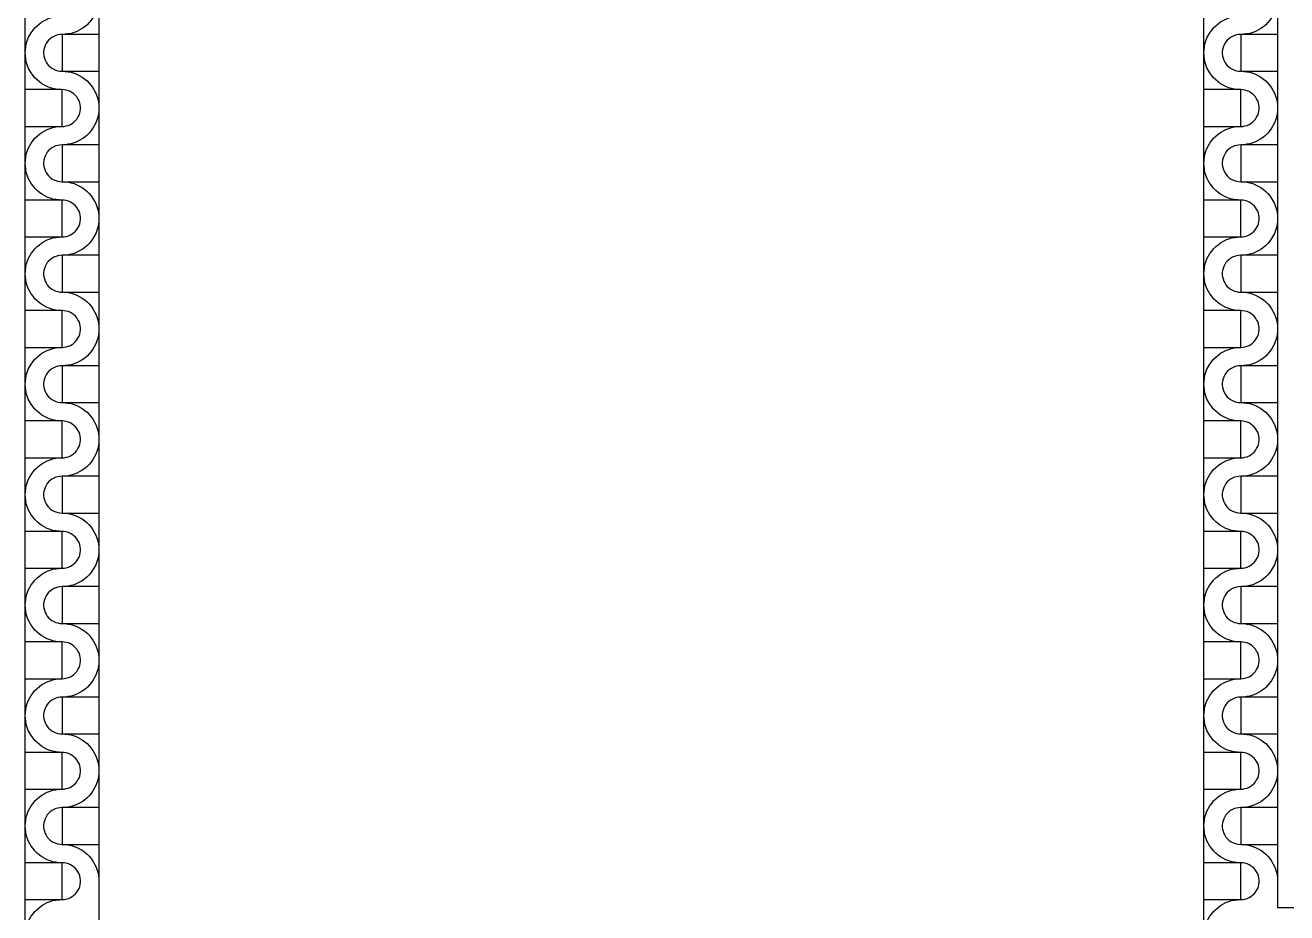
# Model space of a CAD drawing. Extents: x 190.8 to 267.1, y 124 to 174.8.
# Drawn here: x 228.885 to 231.282, y 159.376 to 161.063 of the extents above; entities that cross this region are included whole.
import ezdxf

# ---------------------------------------------------------------- set-up
doc = ezdxf.new("R2010")
doc.units = 0
doc.header["$MEASUREMENT"] = 0

msp = doc.modelspace()

# ---------------------------------------------------------------- linework, layer by layer
for p, q in [((231.2646, 161.4023), (231.2646, 159.3856)), ((231.2646, 159.3856), (233.3913, 159.3856))]:
    msp.add_line(p, q)
for points in [[(228.8846, 159.3506), (228.8846, 161.4106)], [(231.1275, 161.4106), (229.0246, 161.4106), (229.0246, 159.3506)], [(231.1246, 159.3506), (231.1246, 161.4106)], [(229.0246, 161.1156), (229.0244, 161.1098), (229.0236, 161.1041), (229.0226, 161.0983), (229.0209, 161.0928), (229.0189, 161.0873), (229.0134, 161.0773), (229.0099, 161.0726), (229.0061, 161.0681), (229.0021, 161.0641), (228.9976, 161.0603), (228.9929, 161.0568), (228.9829, 161.0513), (228.9774, 161.0493), (228.9719, 161.0476), (228.9661, 161.0466), (228.9604, 161.0458), (228.9546, 161.0456)], [(231.2646, 161.1156), (231.2644, 161.1098), (231.2636, 161.1041), (231.2626, 161.0983), (231.2609, 161.0928), (231.2589, 161.0873), (231.2534, 161.0773), (231.2499, 161.0726), (231.2461, 161.0681), (231.2421, 161.0641), (231.2376, 161.0603), (231.2329, 161.0568), (231.2229, 161.0513), (231.2174, 161.0493), (231.2119, 161.0476), (231.2061, 161.0466), (231.2004, 161.0458), (231.1946, 161.0456)], [(228.8846, 161.0106), (228.8849, 161.0163), (228.8856, 161.0221), (228.8866, 161.0278), (228.8884, 161.0333), (228.8904, 161.0388), (228.8959, 161.0488), (228.8994, 161.0536), (228.9031, 161.0581), (228.9071, 161.0621), (228.9116, 161.0658), (228.9164, 161.0693), (228.9264, 161.0748), (228.9319, 161.0768), (228.9374, 161.0786), (228.9431, 161.0796), (228.9489, 161.0803), (228.9546, 161.0806)], [(231.1246, 161.0106), (231.1249, 161.0163), (231.1256, 161.0221), (231.1266, 161.0278), (231.1284, 161.0333), (231.1304, 161.0388), (231.1359, 161.0488), (231.1394, 161.0536), (231.1431, 161.0581), (231.1471, 161.0621), (231.1516, 161.0658), (231.1564, 161.0693), (231.1664, 161.0748), (231.1719, 161.0768), (231.1774, 161.0786), (231.1831, 161.0796), (231.1889, 161.0803), (231.1946, 161.0806)], [(228.9546, 161.0456), (228.9506, 161.0453), (228.9466, 161.0446), (228.9426, 161.0436), (228.9389, 161.0418), (228.9354, 161.0398), (228.9321, 161.0373), (228.9291, 161.0346), (228.9266, 161.0316), (228.9244, 161.0281), (228.9224, 161.0243), (228.9211, 161.0206), (228.9201, 161.0166), (228.9196, 161.0126), (228.9196, 161.0086), (228.9201, 161.0046), (228.9211, 161.0006), (228.9224, 160.9966), (228.9244, 160.9931), (228.9266, 160.9896), (228.9291, 160.9866), (228.9321, 160.9838), (228.9354, 160.9813), (228.9389, 160.9793), (228.9426, 160.9776), (228.9466, 160.9766), (228.9506, 160.9758), (228.9546, 160.9756)], [(229.0246, 161.0456), (228.9546, 161.0456), (228.9546, 160.9756), (229.0246, 160.9756)], [(231.1946, 161.0456), (231.1906, 161.0453), (231.1866, 161.0446), (231.1826, 161.0436), (231.1789, 161.0418), (231.1754, 161.0398), (231.1721, 161.0373), (231.1691, 161.0346), (231.1666, 161.0316), (231.1644, 161.0281), (231.1624, 161.0243), (231.1611, 161.0206), (231.1601, 161.0166), (231.1596, 161.0126), (231.1596, 161.0086), (231.1601, 161.0046), (231.1611, 161.0006), (231.1624, 160.9966), (231.1644, 160.9931), (231.1666, 160.9896), (231.1691, 160.9866), (231.1721, 160.9838), (231.1754, 160.9813), (231.1789, 160.9793), (231.1826, 160.9776), (231.1866, 160.9766), (231.1906, 160.9758), (231.1946, 160.9756)], [(231.2646, 161.0456), (231.1946, 161.0456), (231.1946, 160.9756), (231.2646, 160.9756)], [(228.9546, 160.9406), (228.9489, 160.9408), (228.9431, 160.9416), (228.9374, 160.9426), (228.9319, 160.9443), (228.9264, 160.9463), (228.9164, 160.9518), (228.9116, 160.9553), (228.9071, 160.9591), (228.9031, 160.9631), (228.8994, 160.9676), (228.8959, 160.9723), (228.8904, 160.9823), (228.8884, 160.9878), (228.8866, 160.9933), (228.8856, 160.9991), (228.8849, 161.0048), (228.8846, 161.0106)], [(231.1946, 160.9406), (231.1889, 160.9408), (231.1831, 160.9416), (231.1774, 160.9426), (231.1719, 160.9443), (231.1664, 160.9463), (231.1564, 160.9518), (231.1516, 160.9553), (231.1471, 160.9591), (231.1431, 160.9631), (231.1394, 160.9676), (231.1359, 160.9723), (231.1304, 160.9823), (231.1284, 160.9878), (231.1266, 160.9933), (231.1256, 160.9991), (231.1249, 161.0048), (231.1246, 161.0106)], [(228.9546, 160.9756), (228.9604, 160.9753), (228.9661, 160.9746), (228.9719, 160.9736), (228.9774, 160.9718), (228.9829, 160.9698), (228.9929, 160.9643), (228.9976, 160.9608), (229.0021, 160.9571), (229.0061, 160.9531), (229.0099, 160.9486), (229.0134, 160.9438), (229.0189, 160.9338), (229.0209, 160.9283), (229.0226, 160.9228), (229.0236, 160.9171), (229.0244, 160.9113), (229.0246, 160.9056)], [(231.1946, 160.9756), (231.2004, 160.9753), (231.2061, 160.9746), (231.2119, 160.9736), (231.2174, 160.9718), (231.2229, 160.9698), (231.2329, 160.9643), (231.2376, 160.9608), (231.2421, 160.9571), (231.2461, 160.9531), (231.2499, 160.9486), (231.2534, 160.9438), (231.2589, 160.9338), (231.2609, 160.9283), (231.2626, 160.9228), (231.2636, 160.9171), (231.2644, 160.9113), (231.2646, 160.9056)], [(228.8846, 160.8706), (228.9546, 160.8706), (228.9546, 160.9406), (228.8846, 160.9406)], [(228.9546, 160.8706), (228.9586, 160.8708), (228.9626, 160.8716), (228.9666, 160.8726), (228.9704, 160.8743), (228.9739, 160.8763), (228.9771, 160.8788), (228.9801, 160.8816), (228.9826, 160.8846), (228.9849, 160.8881), (228.9869, 160.8918), (228.9881, 160.8956), (228.9891, 160.8996), (228.9896, 160.9036), (228.9896, 160.9076), (228.9891, 160.9116), (228.9881, 160.9156), (228.9869, 160.9196), (228.9849, 160.9231), (228.9826, 160.9266), (228.9801, 160.9296), (228.9771, 160.9323), (228.9739, 160.9348), (228.9704, 160.9368), (228.9666, 160.9386), (228.9626, 160.9396), (228.9586, 160.9403), (228.9546, 160.9406)], [(231.1246, 160.8706), (231.1946, 160.8706), (231.1946, 160.9406), (231.1246, 160.9406)], [(231.1946, 160.8706), (231.1986, 160.8708), (231.2026, 160.8716), (231.2066, 160.8726), (231.2104, 160.8743), (231.2139, 160.8763), (231.2171, 160.8788), (231.2201, 160.8816), (231.2226, 160.8846), (231.2249, 160.8881), (231.2269, 160.8918), (231.2281, 160.8956), (231.2291, 160.8996), (231.2296, 160.9036), (231.2296, 160.9076), (231.2291, 160.9116), (231.2281, 160.9156), (231.2269, 160.9196), (231.2249, 160.9231), (231.2226, 160.9266), (231.2201, 160.9296), (231.2171, 160.9323), (231.2139, 160.9348), (231.2104, 160.9368), (231.2066, 160.9386), (231.2026, 160.9396), (231.1986, 160.9403), (231.1946, 160.9406)], [(229.0246, 160.9056), (229.0244, 160.8998), (229.0236, 160.8941), (229.0226, 160.8883), (229.0209, 160.8828), (229.0189, 160.8773), (229.0134, 160.8673), (229.0099, 160.8626), (229.0061, 160.8581), (229.0021, 160.8541), (228.9976, 160.8503), (228.9929, 160.8468), (228.9829, 160.8413), (228.9774, 160.8393), (228.9719, 160.8376), (228.9661, 160.8366), (228.9604, 160.8358), (228.9546, 160.8356)], [(231.2646, 160.9056), (231.2644, 160.8998), (231.2636, 160.8941), (231.2626, 160.8883), (231.2609, 160.8828), (231.2589, 160.8773), (231.2534, 160.8673), (231.2499, 160.8626), (231.2461, 160.8581), (231.2421, 160.8541), (231.2376, 160.8503), (231.2329, 160.8468), (231.2229, 160.8413), (231.2174, 160.8393), (231.2119, 160.8376), (231.2061, 160.8366), (231.2004, 160.8358), (231.1946, 160.8356)], [(228.8846, 160.8006), (228.8849, 160.8063), (228.8856, 160.8121), (228.8866, 160.8178), (228.8884, 160.8233), (228.8904, 160.8288), (228.8959, 160.8388), (228.8994, 160.8436), (228.9031, 160.8481), (228.9071, 160.8521), (228.9116, 160.8558), (228.9164, 160.8593), (228.9264, 160.8648), (228.9319, 160.8668), (228.9374, 160.8686), (228.9431, 160.8696), (228.9489, 160.8703), (228.9546, 160.8706)], [(231.1246, 160.8006), (231.1249, 160.8063), (231.1256, 160.8121), (231.1266, 160.8178), (231.1284, 160.8233), (231.1304, 160.8288), (231.1359, 160.8388), (231.1394, 160.8436), (231.1431, 160.8481), (231.1471, 160.8521), (231.1516, 160.8558), (231.1564, 160.8593), (231.1664, 160.8648), (231.1719, 160.8668), (231.1774, 160.8686), (231.1831, 160.8696), (231.1889, 160.8703), (231.1946, 160.8706)], [(228.9546, 160.8356), (228.9506, 160.8353), (228.9466, 160.8346), (228.9426, 160.8336), (228.9389, 160.8318), (228.9354, 160.8298), (228.9321, 160.8273), (228.9291, 160.8246), (228.9266, 160.8216), (228.9244, 160.8181), (228.9224, 160.8143), (228.9211, 160.8106), (228.9201, 160.8066), (228.9196, 160.8026), (228.9196, 160.7986), (228.9201, 160.7946), (228.9211, 160.7906), (228.9224, 160.7866), (228.9244, 160.7831), (228.9266, 160.7796), (228.9291, 160.7766), (228.9321, 160.7738), (228.9354, 160.7713), (228.9389, 160.7693), (228.9426, 160.7676), (228.9466, 160.7666), (228.9506, 160.7658), (228.9546, 160.7656)], [(229.0246, 160.8356), (228.9546, 160.8356), (228.9546, 160.7656), (229.0246, 160.7656)], [(231.1946, 160.8356), (231.1906, 160.8353), (231.1866, 160.8346), (231.1826, 160.8336), (231.1789, 160.8318), (231.1754, 160.8298), (231.1721, 160.8273), (231.1691, 160.8246), (231.1666, 160.8216), (231.1644, 160.8181), (231.1624, 160.8143), (231.1611, 160.8106), (231.1601, 160.8066), (231.1596, 160.8026), (231.1596, 160.7986), (231.1601, 160.7946), (231.1611, 160.7906), (231.1624, 160.7866), (231.1644, 160.7831), (231.1666, 160.7796), (231.1691, 160.7766), (231.1721, 160.7738), (231.1754, 160.7713), (231.1789, 160.7693), (231.1826, 160.7676), (231.1866, 160.7666), (231.1906, 160.7658), (231.1946, 160.7656)], [(231.2646, 160.8356), (231.1946, 160.8356), (231.1946, 160.7656), (231.2646, 160.7656)], [(228.9546, 160.7306), (228.9489, 160.7308), (228.9431, 160.7316), (228.9374, 160.7326), (228.9319, 160.7343), (228.9264, 160.7363), (228.9164, 160.7418), (228.9116, 160.7453), (228.9071, 160.7491), (228.9031, 160.7531), (228.8994, 160.7576), (228.8959, 160.7623), (228.8904, 160.7723), (228.8884, 160.7778), (228.8866, 160.7833), (228.8856, 160.7891), (228.8849, 160.7948), (228.8846, 160.8006)], [(231.1946, 160.7306), (231.1889, 160.7308), (231.1831, 160.7316), (231.1774, 160.7326), (231.1719, 160.7343), (231.1664, 160.7363), (231.1564, 160.7418), (231.1516, 160.7453), (231.1471, 160.7491), (231.1431, 160.7531), (231.1394, 160.7576), (231.1359, 160.7623), (231.1304, 160.7723), (231.1284, 160.7778), (231.1266, 160.7833), (231.1256, 160.7891), (231.1249, 160.7948), (231.1246, 160.8006)], [(228.9546, 160.7656), (228.9604, 160.7653), (228.9661, 160.7646), (228.9719, 160.7636), (228.9774, 160.7618), (228.9829, 160.7598), (228.9929, 160.7543), (228.9976, 160.7508), (229.0021, 160.7471), (229.0061, 160.7431), (229.0099, 160.7386), (229.0134, 160.7338), (229.0189, 160.7238), (229.0209, 160.7183), (229.0226, 160.7128), (229.0236, 160.7071), (229.0244, 160.7013), (229.0246, 160.6956)], [(231.1946, 160.7656), (231.2004, 160.7653), (231.2061, 160.7646), (231.2119, 160.7636), (231.2174, 160.7618), (231.2229, 160.7598), (231.2329, 160.7543), (231.2376, 160.7508), (231.2421, 160.7471), (231.2461, 160.7431), (231.2499, 160.7386), (231.2534, 160.7338), (231.2589, 160.7238), (231.2609, 160.7183), (231.2626, 160.7128), (231.2636, 160.7071), (231.2644, 160.7013), (231.2646, 160.6956)], [(228.8846, 160.6606), (228.9546, 160.6606), (228.9546, 160.7306), (228.8846, 160.7306)], [(228.9546, 160.6606), (228.9586, 160.6608), (228.9626, 160.6616), (228.9666, 160.6626), (228.9704, 160.6643), (228.9739, 160.6663), (228.9771, 160.6688), (228.9801, 160.6716), (228.9826, 160.6746), (228.9849, 160.6781), (228.9869, 160.6818), (228.9881, 160.6856), (228.9891, 160.6896), (228.9896, 160.6936), (228.9896, 160.6976), (228.9891, 160.7016), (228.9881, 160.7056), (228.9869, 160.7096), (228.9849, 160.7131), (228.9826, 160.7166), (228.9801, 160.7196), (228.9771, 160.7223), (228.9739, 160.7248), (228.9704, 160.7268), (228.9666, 160.7286), (228.9626, 160.7296), (228.9586, 160.7303), (228.9546, 160.7306)], [(231.1246, 160.6606), (231.1946, 160.6606), (231.1946, 160.7306), (231.1246, 160.7306)], [(231.1946, 160.6606), (231.1986, 160.6608), (231.2026, 160.6616), (231.2066, 160.6626), (231.2104, 160.6643), (231.2139, 160.6663), (231.2171, 160.6688), (231.2201, 160.6716), (231.2226, 160.6746), (231.2249, 160.6781), (231.2269, 160.6818), (231.2281, 160.6856), (231.2291, 160.6896), (231.2296, 160.6936), (231.2296, 160.6976), (231.2291, 160.7016), (231.2281, 160.7056), (231.2269, 160.7096), (231.2249, 160.7131), (231.2226, 160.7166), (231.2201, 160.7196), (231.2171, 160.7223), (231.2139, 160.7248), (231.2104, 160.7268), (231.2066, 160.7286), (231.2026, 160.7296), (231.1986, 160.7303), (231.1946, 160.7306)], [(229.0246, 160.6956), (229.0244, 160.6898), (229.0236, 160.6841), (229.0226, 160.6783), (229.0209, 160.6728), (229.0189, 160.6673), (229.0134, 160.6573), (229.0099, 160.6526), (229.0061, 160.6481), (229.0021, 160.6441), (228.9976, 160.6403), (228.9929, 160.6368), (228.9829, 160.6313), (228.9774, 160.6293), (228.9719, 160.6276), (228.9661, 160.6266), (228.9604, 160.6258), (228.9546, 160.6256)], [(231.2646, 160.6956), (231.2644, 160.6898), (231.2636, 160.6841), (231.2626, 160.6783), (231.2609, 160.6728), (231.2589, 160.6673), (231.2534, 160.6573), (231.2499, 160.6526), (231.2461, 160.6481), (231.2421, 160.6441), (231.2376, 160.6403), (231.2329, 160.6368), (231.2229, 160.6313), (231.2174, 160.6293), (231.2119, 160.6276), (231.2061, 160.6266), (231.2004, 160.6258), (231.1946, 160.6256)], [(228.8846, 160.5906), (228.8849, 160.5963), (228.8856, 160.6021), (228.8866, 160.6078), (228.8884, 160.6133), (228.8904, 160.6188), (228.8959, 160.6288), (228.8994, 160.6336), (228.9031, 160.6381), (228.9071, 160.6421), (228.9116, 160.6458), (228.9164, 160.6493), (228.9264, 160.6548), (228.9319, 160.6568), (228.9374, 160.6586), (228.9431, 160.6596), (228.9489, 160.6603), (228.9546, 160.6606)], [(231.1246, 160.5906), (231.1249, 160.5963), (231.1256, 160.6021), (231.1266, 160.6078), (231.1284, 160.6133), (231.1304, 160.6188), (231.1359, 160.6288), (231.1394, 160.6336), (231.1431, 160.6381), (231.1471, 160.6421), (231.1516, 160.6458), (231.1564, 160.6493), (231.1664, 160.6548), (231.1719, 160.6568), (231.1774, 160.6586), (231.1831, 160.6596), (231.1889, 160.6603), (231.1946, 160.6606)], [(228.9546, 160.6256), (228.9506, 160.6253), (228.9466, 160.6246), (228.9426, 160.6236), (228.9389, 160.6218), (228.9354, 160.6198), (228.9321, 160.6173), (228.9291, 160.6146), (228.9266, 160.6116), (228.9244, 160.6081), (228.9224, 160.6043), (228.9211, 160.6006), (228.9201, 160.5966), (228.9196, 160.5926), (228.9196, 160.5886), (228.9201, 160.5846), (228.9211, 160.5806), (228.9224, 160.5766), (228.9244, 160.5731), (228.9266, 160.5696), (228.9291, 160.5666), (228.9321, 160.5638), (228.9354, 160.5613), (228.9389, 160.5593), (228.9426, 160.5576), (228.9466, 160.5566), (228.9506, 160.5558), (228.9546, 160.5556)], [(229.0246, 160.6256), (228.9546, 160.6256), (228.9546, 160.5556), (229.0246, 160.5556)], [(231.1946, 160.6256), (231.1906, 160.6253), (231.1866, 160.6246), (231.1826, 160.6236), (231.1789, 160.6218), (231.1754, 160.6198), (231.1721, 160.6173), (231.1691, 160.6146), (231.1666, 160.6116), (231.1644, 160.6081), (231.1624, 160.6043), (231.1611, 160.6006), (231.1601, 160.5966), (231.1596, 160.5926), (231.1596, 160.5886), (231.1601, 160.5846), (231.1611, 160.5806), (231.1624, 160.5766), (231.1644, 160.5731), (231.1666, 160.5696), (231.1691, 160.5666), (231.1721, 160.5638), (231.1754, 160.5613), (231.1789, 160.5593), (231.1826, 160.5576), (231.1866, 160.5566), (231.1906, 160.5558), (231.1946, 160.5556)], [(231.2646, 160.6256), (231.1946, 160.6256), (231.1946, 160.5556), (231.2646, 160.5556)], [(228.9546, 160.5206), (228.9489, 160.5208), (228.9431, 160.5216), (228.9374, 160.5226), (228.9319, 160.5243), (228.9264, 160.5263), (228.9164, 160.5318), (228.9116, 160.5353), (228.9071, 160.5391), (228.9031, 160.5431), (228.8994, 160.5476), (228.8959, 160.5523), (228.8904, 160.5623), (228.8884, 160.5678), (228.8866, 160.5733), (228.8856, 160.5791), (228.8849, 160.5848), (228.8846, 160.5906)], [(231.1946, 160.5206), (231.1889, 160.5208), (231.1831, 160.5216), (231.1774, 160.5226), (231.1719, 160.5243), (231.1664, 160.5263), (231.1564, 160.5318), (231.1516, 160.5353), (231.1471, 160.5391), (231.1431, 160.5431), (231.1394, 160.5476), (231.1359, 160.5523), (231.1304, 160.5623), (231.1284, 160.5678), (231.1266, 160.5733), (231.1256, 160.5791), (231.1249, 160.5848), (231.1246, 160.5906)], [(228.9546, 160.5556), (228.9604, 160.5553), (228.9661, 160.5546), (228.9719, 160.5536), (228.9774, 160.5518), (228.9829, 160.5498), (228.9929, 160.5443), (228.9976, 160.5408), (229.0021, 160.5371), (229.0061, 160.5331), (229.0099, 160.5286), (229.0134, 160.5238), (229.0189, 160.5138), (229.0209, 160.5083), (229.0226, 160.5028), (229.0236, 160.4971), (229.0244, 160.4913), (229.0246, 160.4856)], [(231.1946, 160.5556), (231.2004, 160.5553), (231.2061, 160.5546), (231.2119, 160.5536), (231.2174, 160.5518), (231.2229, 160.5498), (231.2329, 160.5443), (231.2376, 160.5408), (231.2421, 160.5371), (231.2461, 160.5331), (231.2499, 160.5286), (231.2534, 160.5238), (231.2589, 160.5138), (231.2609, 160.5083), (231.2626, 160.5028), (231.2636, 160.4971), (231.2644, 160.4913), (231.2646, 160.4856)], [(228.8846, 160.4506), (228.9546, 160.4506), (228.9546, 160.5206), (228.8846, 160.5206)], [(228.9546, 160.4506), (228.9586, 160.4508), (228.9626, 160.4516), (228.9666, 160.4526), (228.9704, 160.4543), (228.9739, 160.4563), (228.9771, 160.4588), (228.9801, 160.4616), (228.9826, 160.4646), (228.9849, 160.4681), (228.9869, 160.4718), (228.9881, 160.4756), (228.9891, 160.4796), (228.9896, 160.4836), (228.9896, 160.4876), (228.9891, 160.4916), (228.9881, 160.4956), (228.9869, 160.4996), (228.9849, 160.5031), (228.9826, 160.5066), (228.9801, 160.5096), (228.9771, 160.5123), (228.9739, 160.5148), (228.9704, 160.5168), (228.9666, 160.5186), (228.9626, 160.5196), (228.9586, 160.5203), (228.9546, 160.5206)], [(231.1246, 160.4506), (231.1946, 160.4506), (231.1946, 160.5206), (231.1246, 160.5206)], [(231.1946, 160.4506), (231.1986, 160.4508), (231.2026, 160.4516), (231.2066, 160.4526), (231.2104, 160.4543), (231.2139, 160.4563), (231.2171, 160.4588), (231.2201, 160.4616), (231.2226, 160.4646), (231.2249, 160.4681), (231.2269, 160.4718), (231.2281, 160.4756), (231.2291, 160.4796), (231.2296, 160.4836), (231.2296, 160.4876), (231.2291, 160.4916), (231.2281, 160.4956), (231.2269, 160.4996), (231.2249, 160.5031), (231.2226, 160.5066), (231.2201, 160.5096), (231.2171, 160.5123), (231.2139, 160.5148), (231.2104, 160.5168), (231.2066, 160.5186), (231.2026, 160.5196), (231.1986, 160.5203), (231.1946, 160.5206)], [(229.0246, 160.4856), (229.0244, 160.4798), (229.0236, 160.4741), (229.0226, 160.4683), (229.0209, 160.4628), (229.0189, 160.4573), (229.0134, 160.4473), (229.0099, 160.4426), (229.0061, 160.4381), (229.0021, 160.4341), (228.9976, 160.4303), (228.9929, 160.4268), (228.9829, 160.4213), (228.9774, 160.4193), (228.9719, 160.4176), (228.9661, 160.4166), (228.9604, 160.4158), (228.9546, 160.4156)], [(231.2646, 160.4856), (231.2644, 160.4798), (231.2636, 160.4741), (231.2626, 160.4683), (231.2609, 160.4628), (231.2589, 160.4573), (231.2534, 160.4473), (231.2499, 160.4426), (231.2461, 160.4381), (231.2421, 160.4341), (231.2376, 160.4303), (231.2329, 160.4268), (231.2229, 160.4213), (231.2174, 160.4193), (231.2119, 160.4176), (231.2061, 160.4166), (231.2004, 160.4158), (231.1946, 160.4156)], [(228.8846, 160.3806), (228.8849, 160.3863), (228.8856, 160.3921), (228.8866, 160.3978), (228.8884, 160.4033), (228.8904, 160.4088), (228.8959, 160.4188), (228.8994, 160.4236), (228.9031, 160.4281), (228.9071, 160.4321), (228.9116, 160.4358), (228.9164, 160.4393), (228.9264, 160.4448), (228.9319, 160.4468), (228.9374, 160.4486), (228.9431, 160.4496), (228.9489, 160.4503), (228.9546, 160.4506)], [(231.1246, 160.3806), (231.1249, 160.3863), (231.1256, 160.3921), (231.1266, 160.3978), (231.1284, 160.4033), (231.1304, 160.4088), (231.1359, 160.4188), (231.1394, 160.4236), (231.1431, 160.4281), (231.1471, 160.4321), (231.1516, 160.4358), (231.1564, 160.4393), (231.1664, 160.4448), (231.1719, 160.4468), (231.1774, 160.4486), (231.1831, 160.4496), (231.1889, 160.4503), (231.1946, 160.4506)], [(228.9546, 160.4156), (228.9506, 160.4153), (228.9466, 160.4146), (228.9426, 160.4136), (228.9389, 160.4118), (228.9354, 160.4098), (228.9321, 160.4073), (228.9291, 160.4046), (228.9266, 160.4016), (228.9244, 160.3981), (228.9224, 160.3943), (228.9211, 160.3906), (228.9201, 160.3866), (228.9196, 160.3826), (228.9196, 160.3786), (228.9201, 160.3746), (228.9211, 160.3706), (228.9224, 160.3666), (228.9244, 160.3631), (228.9266, 160.3596), (228.9291, 160.3566), (228.9321, 160.3538), (228.9354, 160.3513), (228.9389, 160.3493), (228.9426, 160.3476), (228.9466, 160.3466), (228.9506, 160.3458), (228.9546, 160.3456)], [(229.0246, 160.4156), (228.9546, 160.4156), (228.9546, 160.3456), (229.0246, 160.3456)], [(231.1946, 160.4156), (231.1906, 160.4153), (231.1866, 160.4146), (231.1826, 160.4136), (231.1789, 160.4118), (231.1754, 160.4098), (231.1721, 160.4073), (231.1691, 160.4046), (231.1666, 160.4016), (231.1644, 160.3981), (231.1624, 160.3943), (231.1611, 160.3906), (231.1601, 160.3866), (231.1596, 160.3826), (231.1596, 160.3786), (231.1601, 160.3746), (231.1611, 160.3706), (231.1624, 160.3666), (231.1644, 160.3631), (231.1666, 160.3596), (231.1691, 160.3566), (231.1721, 160.3538), (231.1754, 160.3513), (231.1789, 160.3493), (231.1826, 160.3476), (231.1866, 160.3466), (231.1906, 160.3458), (231.1946, 160.3456)], [(231.2646, 160.4156), (231.1946, 160.4156), (231.1946, 160.3456), (231.2646, 160.3456)], [(228.9546, 160.3106), (228.9489, 160.3108), (228.9431, 160.3116), (228.9374, 160.3126), (228.9319, 160.3143), (228.9264, 160.3163), (228.9164, 160.3218), (228.9116, 160.3253), (228.9071, 160.3291), (228.9031, 160.3331), (228.8994, 160.3376), (228.8959, 160.3423), (228.8904, 160.3523), (228.8884, 160.3578), (228.8866, 160.3633), (228.8856, 160.3691), (228.8849, 160.3748), (228.8846, 160.3806)], [(231.1946, 160.3106), (231.1889, 160.3108), (231.1831, 160.3116), (231.1774, 160.3126), (231.1719, 160.3143), (231.1664, 160.3163), (231.1564, 160.3218), (231.1516, 160.3253), (231.1471, 160.3291), (231.1431, 160.3331), (231.1394, 160.3376), (231.1359, 160.3423), (231.1304, 160.3523), (231.1284, 160.3578), (231.1266, 160.3633), (231.1256, 160.3691), (231.1249, 160.3748), (231.1246, 160.3806)], [(228.9546, 160.3456), (228.9604, 160.3453), (228.9661, 160.3446), (228.9719, 160.3436), (228.9774, 160.3418), (228.9829, 160.3398), (228.9929, 160.3343), (228.9976, 160.3308), (229.0021, 160.3271), (229.0061, 160.3231), (229.0099, 160.3186), (229.0134, 160.3138), (229.0189, 160.3038), (229.0209, 160.2983), (229.0226, 160.2928), (229.0236, 160.2871), (229.0244, 160.2813), (229.0246, 160.2756)], [(231.1946, 160.3456), (231.2004, 160.3453), (231.2061, 160.3446), (231.2119, 160.3436), (231.2174, 160.3418), (231.2229, 160.3398), (231.2329, 160.3343), (231.2376, 160.3308), (231.2421, 160.3271), (231.2461, 160.3231), (231.2499, 160.3186), (231.2534, 160.3138), (231.2589, 160.3038), (231.2609, 160.2983), (231.2626, 160.2928), (231.2636, 160.2871), (231.2644, 160.2813), (231.2646, 160.2756)], [(228.8846, 160.2406), (228.9546, 160.2406), (228.9546, 160.3106), (228.8846, 160.3106)], [(228.9546, 160.2406), (228.9586, 160.2408), (228.9626, 160.2416), (228.9666, 160.2426), (228.9704, 160.2443), (228.9739, 160.2463), (228.9771, 160.2488), (228.9801, 160.2516), (228.9826, 160.2546), (228.9849, 160.2581), (228.9869, 160.2618), (228.9881, 160.2656), (228.9891, 160.2696), (228.9896, 160.2736), (228.9896, 160.2776), (228.9891, 160.2816), (228.9881, 160.2856), (228.9869, 160.2896), (228.9849, 160.2931), (228.9826, 160.2966), (228.9801, 160.2996), (228.9771, 160.3023), (228.9739, 160.3048), (228.9704, 160.3068), (228.9666, 160.3086), (228.9626, 160.3096), (228.9586, 160.3103), (228.9546, 160.3106)], [(231.1246, 160.2406), (231.1946, 160.2406), (231.1946, 160.3106), (231.1246, 160.3106)], [(231.1946, 160.2406), (231.1986, 160.2408), (231.2026, 160.2416), (231.2066, 160.2426), (231.2104, 160.2443), (231.2139, 160.2463), (231.2171, 160.2488), (231.2201, 160.2516), (231.2226, 160.2546), (231.2249, 160.2581), (231.2269, 160.2618), (231.2281, 160.2656), (231.2291, 160.2696), (231.2296, 160.2736), (231.2296, 160.2776), (231.2291, 160.2816), (231.2281, 160.2856), (231.2269, 160.2896), (231.2249, 160.2931), (231.2226, 160.2966), (231.2201, 160.2996), (231.2171, 160.3023), (231.2139, 160.3048), (231.2104, 160.3068), (231.2066, 160.3086), (231.2026, 160.3096), (231.1986, 160.3103), (231.1946, 160.3106)], [(229.0246, 160.2756), (229.0244, 160.2698), (229.0236, 160.2641), (229.0226, 160.2583), (229.0209, 160.2528), (229.0189, 160.2473), (229.0134, 160.2373), (229.0099, 160.2326), (229.0061, 160.2281), (229.0021, 160.2241), (228.9976, 160.2203), (228.9929, 160.2168), (228.9829, 160.2113), (228.9774, 160.2093), (228.9719, 160.2076), (228.9661, 160.2066), (228.9604, 160.2058), (228.9546, 160.2056)], [(231.2646, 160.2756), (231.2644, 160.2698), (231.2636, 160.2641), (231.2626, 160.2583), (231.2609, 160.2528), (231.2589, 160.2473), (231.2534, 160.2373), (231.2499, 160.2326), (231.2461, 160.2281), (231.2421, 160.2241), (231.2376, 160.2203), (231.2329, 160.2168), (231.2229, 160.2113), (231.2174, 160.2093), (231.2119, 160.2076), (231.2061, 160.2066), (231.2004, 160.2058), (231.1946, 160.2056)], [(228.8846, 160.1706), (228.8849, 160.1763), (228.8856, 160.1821), (228.8866, 160.1878), (228.8884, 160.1933), (228.8904, 160.1988), (228.8959, 160.2088), (228.8994, 160.2136), (228.9031, 160.2181), (228.9071, 160.2221), (228.9116, 160.2258), (228.9164, 160.2293), (228.9264, 160.2348), (228.9319, 160.2368), (228.9374, 160.2386), (228.9431, 160.2396), (228.9489, 160.2403), (228.9546, 160.2406)], [(231.1246, 160.1706), (231.1249, 160.1763), (231.1256, 160.1821), (231.1266, 160.1878), (231.1284, 160.1933), (231.1304, 160.1988), (231.1359, 160.2088), (231.1394, 160.2136), (231.1431, 160.2181), (231.1471, 160.2221), (231.1516, 160.2258), (231.1564, 160.2293), (231.1664, 160.2348), (231.1719, 160.2368), (231.1774, 160.2386), (231.1831, 160.2396), (231.1889, 160.2403), (231.1946, 160.2406)], [(228.9546, 160.2056), (228.9506, 160.2053), (228.9466, 160.2046), (228.9426, 160.2036), (228.9389, 160.2018), (228.9354, 160.1998), (228.9321, 160.1973), (228.9291, 160.1946), (228.9266, 160.1916), (228.9244, 160.1881), (228.9224, 160.1843), (228.9211, 160.1806), (228.9201, 160.1766), (228.9196, 160.1726), (228.9196, 160.1686), (228.9201, 160.1646), (228.9211, 160.1606), (228.9224, 160.1566), (228.9244, 160.1531), (228.9266, 160.1496), (228.9291, 160.1466), (228.9321, 160.1438), (228.9354, 160.1413), (228.9389, 160.1393), (228.9426, 160.1376), (228.9466, 160.1366), (228.9506, 160.1358), (228.9546, 160.1356)], [(229.0246, 160.2056), (228.9546, 160.2056), (228.9546, 160.1356), (229.0246, 160.1356)], [(231.1946, 160.2056), (231.1906, 160.2053), (231.1866, 160.2046), (231.1826, 160.2036), (231.1789, 160.2018), (231.1754, 160.1998), (231.1721, 160.1973), (231.1691, 160.1946), (231.1666, 160.1916), (231.1644, 160.1881), (231.1624, 160.1843), (231.1611, 160.1806), (231.1601, 160.1766), (231.1596, 160.1726), (231.1596, 160.1686), (231.1601, 160.1646), (231.1611, 160.1606), (231.1624, 160.1566), (231.1644, 160.1531), (231.1666, 160.1496), (231.1691, 160.1466), (231.1721, 160.1438), (231.1754, 160.1413), (231.1789, 160.1393), (231.1826, 160.1376), (231.1866, 160.1366), (231.1906, 160.1358), (231.1946, 160.1356)], [(231.2646, 160.2056), (231.1946, 160.2056), (231.1946, 160.1356), (231.2646, 160.1356)], [(228.9546, 160.1006), (228.9489, 160.1008), (228.9431, 160.1016), (228.9374, 160.1026), (228.9319, 160.1043), (228.9264, 160.1063), (228.9164, 160.1118), (228.9116, 160.1153), (228.9071, 160.1191), (228.9031, 160.1231), (228.8994, 160.1276), (228.8959, 160.1323), (228.8904, 160.1423), (228.8884, 160.1478), (228.8866, 160.1533), (228.8856, 160.1591), (228.8849, 160.1648), (228.8846, 160.1706)], [(231.1946, 160.1006), (231.1889, 160.1008), (231.1831, 160.1016), (231.1774, 160.1026), (231.1719, 160.1043), (231.1664, 160.1063), (231.1564, 160.1118), (231.1516, 160.1153), (231.1471, 160.1191), (231.1431, 160.1231), (231.1394, 160.1276), (231.1359, 160.1323), (231.1304, 160.1423), (231.1284, 160.1478), (231.1266, 160.1533), (231.1256, 160.1591), (231.1249, 160.1648), (231.1246, 160.1706)], [(228.9546, 160.1356), (228.9604, 160.1353), (228.9661, 160.1346), (228.9719, 160.1336), (228.9774, 160.1318), (228.9829, 160.1298), (228.9929, 160.1243), (228.9976, 160.1208), (229.0021, 160.1171), (229.0061, 160.1131), (229.0099, 160.1086), (229.0134, 160.1038), (229.0189, 160.0938), (229.0209, 160.0883), (229.0226, 160.0828), (229.0236, 160.0771), (229.0244, 160.0713), (229.0246, 160.0656)], [(231.1946, 160.1356), (231.2004, 160.1353), (231.2061, 160.1346), (231.2119, 160.1336), (231.2174, 160.1318), (231.2229, 160.1298), (231.2329, 160.1243), (231.2376, 160.1208), (231.2421, 160.1171), (231.2461, 160.1131), (231.2499, 160.1086), (231.2534, 160.1038), (231.2589, 160.0938), (231.2609, 160.0883), (231.2626, 160.0828), (231.2636, 160.0771), (231.2644, 160.0713), (231.2646, 160.0656)], [(228.8846, 160.0306), (228.9546, 160.0306), (228.9546, 160.1006), (228.8846, 160.1006)], [(228.9546, 160.0306), (228.9586, 160.0308), (228.9626, 160.0316), (228.9666, 160.0326), (228.9704, 160.0343), (228.9739, 160.0363), (228.9771, 160.0388), (228.9801, 160.0416), (228.9826, 160.0446), (228.9849, 160.0481), (228.9869, 160.0518), (228.9881, 160.0556), (228.9891, 160.0596), (228.9896, 160.0636), (228.9896, 160.0676), (228.9891, 160.0716), (228.9881, 160.0756), (228.9869, 160.0796), (228.9849, 160.0831), (228.9826, 160.0866), (228.9801, 160.0896), (228.9771, 160.0923), (228.9739, 160.0948), (228.9704, 160.0968), (228.9666, 160.0986), (228.9626, 160.0996), (228.9586, 160.1003), (228.9546, 160.1006)], [(231.1246, 160.0306), (231.1946, 160.0306), (231.1946, 160.1006), (231.1246, 160.1006)], [(231.1946, 160.0306), (231.1986, 160.0308), (231.2026, 160.0316), (231.2066, 160.0326), (231.2104, 160.0343), (231.2139, 160.0363), (231.2171, 160.0388), (231.2201, 160.0416), (231.2226, 160.0446), (231.2249, 160.0481), (231.2269, 160.0518), (231.2281, 160.0556), (231.2291, 160.0596), (231.2296, 160.0636), (231.2296, 160.0676), (231.2291, 160.0716), (231.2281, 160.0756), (231.2269, 160.0796), (231.2249, 160.0831), (231.2226, 160.0866), (231.2201, 160.0896), (231.2171, 160.0923), (231.2139, 160.0948), (231.2104, 160.0968), (231.2066, 160.0986), (231.2026, 160.0996), (231.1986, 160.1003), (231.1946, 160.1006)], [(229.0246, 160.0656), (229.0244, 160.0598), (229.0236, 160.0541), (229.0226, 160.0483), (229.0209, 160.0428), (229.0189, 160.0373), (229.0134, 160.0273), (229.0099, 160.0226), (229.0061, 160.0181), (229.0021, 160.0141), (228.9976, 160.0103), (228.9929, 160.0068), (228.9829, 160.0013), (228.9774, 159.9993), (228.9719, 159.9976), (228.9661, 159.9966), (228.9604, 159.9958), (228.9546, 159.9956)], [(231.2646, 160.0656), (231.2644, 160.0598), (231.2636, 160.0541), (231.2626, 160.0483), (231.2609, 160.0428), (231.2589, 160.0373), (231.2534, 160.0273), (231.2499, 160.0226), (231.2461, 160.0181), (231.2421, 160.0141), (231.2376, 160.0103), (231.2329, 160.0068), (231.2229, 160.0013), (231.2174, 159.9993), (231.2119, 159.9976), (231.2061, 159.9966), (231.2004, 159.9958), (231.1946, 159.9956)], [(228.8846, 159.9606), (228.8849, 159.9663), (228.8856, 159.9721), (228.8866, 159.9778), (228.8884, 159.9833), (228.8904, 159.9888), (228.8959, 159.9988), (228.8994, 160.0036), (228.9031, 160.0081), (228.9071, 160.0121), (228.9116, 160.0158), (228.9164, 160.0193), (228.9264, 160.0248), (228.9319, 160.0268), (228.9374, 160.0286), (228.9431, 160.0296), (228.9489, 160.0303), (228.9546, 160.0306)], [(231.1246, 159.9606), (231.1249, 159.9663), (231.1256, 159.9721), (231.1266, 159.9778), (231.1284, 159.9833), (231.1304, 159.9888), (231.1359, 159.9988), (231.1394, 160.0036), (231.1431, 160.0081), (231.1471, 160.0121), (231.1516, 160.0158), (231.1564, 160.0193), (231.1664, 160.0248), (231.1719, 160.0268), (231.1774, 160.0286), (231.1831, 160.0296), (231.1889, 160.0303), (231.1946, 160.0306)], [(228.9546, 159.9956), (228.9506, 159.9953), (228.9466, 159.9946), (228.9426, 159.9936), (228.9389, 159.9918), (228.9354, 159.9898), (228.9321, 159.9873), (228.9291, 159.9846), (228.9266, 159.9816), (228.9244, 159.9781), (228.9224, 159.9743), (228.9211, 159.9706), (228.9201, 159.9666), (228.9196, 159.9626), (228.9196, 159.9586), (228.9201, 159.9546), (228.9211, 159.9506), (228.9224, 159.9466), (228.9244, 159.9431), (228.9266, 159.9396), (228.9291, 159.9366), (228.9321, 159.9338), (228.9354, 159.9313), (228.9389, 159.9293), (228.9426, 159.9276), (228.9466, 159.9266), (228.9506, 159.9258), (228.9546, 159.9256)], [(229.0246, 159.9956), (228.9546, 159.9956), (228.9546, 159.9256), (229.0246, 159.9256)], [(231.1946, 159.9956), (231.1906, 159.9953), (231.1866, 159.9946), (231.1826, 159.9936), (231.1789, 159.9918), (231.1754, 159.9898), (231.1721, 159.9873), (231.1691, 159.9846), (231.1666, 159.9816), (231.1644, 159.9781), (231.1624, 159.9743), (231.1611, 159.9706), (231.1601, 159.9666), (231.1596, 159.9626), (231.1596, 159.9586), (231.1601, 159.9546), (231.1611, 159.9506), (231.1624, 159.9466), (231.1644, 159.9431), (231.1666, 159.9396), (231.1691, 159.9366), (231.1721, 159.9338), (231.1754, 159.9313), (231.1789, 159.9293), (231.1826, 159.9276), (231.1866, 159.9266), (231.1906, 159.9258), (231.1946, 159.9256)], [(231.2646, 159.9956), (231.1946, 159.9956), (231.1946, 159.9256), (231.2646, 159.9256)], [(228.9546, 159.8906), (228.9489, 159.8908), (228.9431, 159.8916), (228.9374, 159.8926), (228.9319, 159.8943), (228.9264, 159.8963), (228.9164, 159.9018), (228.9116, 159.9053), (228.9071, 159.9091), (228.9031, 159.9131), (228.8994, 159.9176), (228.8959, 159.9223), (228.8904, 159.9323), (228.8884, 159.9378), (228.8866, 159.9433), (228.8856, 159.9491), (228.8849, 159.9548), (228.8846, 159.9606)], [(231.1946, 159.8906), (231.1889, 159.8908), (231.1831, 159.8916), (231.1774, 159.8926), (231.1719, 159.8943), (231.1664, 159.8963), (231.1564, 159.9018), (231.1516, 159.9053), (231.1471, 159.9091), (231.1431, 159.9131), (231.1394, 159.9176), (231.1359, 159.9223), (231.1304, 159.9323), (231.1284, 159.9378), (231.1266, 159.9433), (231.1256, 159.9491), (231.1249, 159.9548), (231.1246, 159.9606)], [(228.9546, 159.9256), (228.9604, 159.9253), (228.9661, 159.9246), (228.9719, 159.9236), (228.9774, 159.9218), (228.9829, 159.9198), (228.9929, 159.9143), (228.9976, 159.9108), (229.0021, 159.9071), (229.0061, 159.9031), (229.0099, 159.8986), (229.0134, 159.8938), (229.0189, 159.8838), (229.0209, 159.8783), (229.0226, 159.8728), (229.0236, 159.8671), (229.0244, 159.8613), (229.0246, 159.8556)], [(231.1946, 159.9256), (231.2004, 159.9253), (231.2061, 159.9246), (231.2119, 159.9236), (231.2174, 159.9218), (231.2229, 159.9198), (231.2329, 159.9143), (231.2376, 159.9108), (231.2421, 159.9071), (231.2461, 159.9031), (231.2499, 159.8986), (231.2534, 159.8938), (231.2589, 159.8838), (231.2609, 159.8783), (231.2626, 159.8728), (231.2636, 159.8671), (231.2644, 159.8613), (231.2646, 159.8556)], [(228.8846, 159.8206), (228.9546, 159.8206), (228.9546, 159.8906), (228.8846, 159.8906)], [(228.9546, 159.8206), (228.9586, 159.8208), (228.9626, 159.8216), (228.9666, 159.8226), (228.9704, 159.8243), (228.9739, 159.8263), (228.9771, 159.8288), (228.9801, 159.8316), (228.9826, 159.8346), (228.9849, 159.8381), (228.9869, 159.8418), (228.9881, 159.8456), (228.9891, 159.8496), (228.9896, 159.8536), (228.9896, 159.8576), (228.9891, 159.8616), (228.9881, 159.8656), (228.9869, 159.8696), (228.9849, 159.8731), (228.9826, 159.8766), (228.9801, 159.8796), (228.9771, 159.8823), (228.9739, 159.8848), (228.9704, 159.8868), (228.9666, 159.8886), (228.9626, 159.8896), (228.9586, 159.8903), (228.9546, 159.8906)], [(231.1246, 159.8206), (231.1946, 159.8206), (231.1946, 159.8906), (231.1246, 159.8906)], [(231.1946, 159.8206), (231.1986, 159.8208), (231.2026, 159.8216), (231.2066, 159.8226), (231.2104, 159.8243), (231.2139, 159.8263), (231.2171, 159.8288), (231.2201, 159.8316), (231.2226, 159.8346), (231.2249, 159.8381), (231.2269, 159.8418), (231.2281, 159.8456), (231.2291, 159.8496), (231.2296, 159.8536), (231.2296, 159.8576), (231.2291, 159.8616), (231.2281, 159.8656), (231.2269, 159.8696), (231.2249, 159.8731), (231.2226, 159.8766), (231.2201, 159.8796), (231.2171, 159.8823), (231.2139, 159.8848), (231.2104, 159.8868), (231.2066, 159.8886), (231.2026, 159.8896), (231.1986, 159.8903), (231.1946, 159.8906)], [(229.0246, 159.8556), (229.0244, 159.8498), (229.0236, 159.8441), (229.0226, 159.8383), (229.0209, 159.8328), (229.0189, 159.8273), (229.0134, 159.8173), (229.0099, 159.8126), (229.0061, 159.8081), (229.0021, 159.8041), (228.9976, 159.8003), (228.9929, 159.7968), (228.9829, 159.7913), (228.9774, 159.7893), (228.9719, 159.7876), (228.9661, 159.7866), (228.9604, 159.7858), (228.9546, 159.7856)], [(231.2646, 159.8556), (231.2644, 159.8498), (231.2636, 159.8441), (231.2626, 159.8383), (231.2609, 159.8328), (231.2589, 159.8273), (231.2534, 159.8173), (231.2499, 159.8126), (231.2461, 159.8081), (231.2421, 159.8041), (231.2376, 159.8003), (231.2329, 159.7968), (231.2229, 159.7913), (231.2174, 159.7893), (231.2119, 159.7876), (231.2061, 159.7866), (231.2004, 159.7858), (231.1946, 159.7856)], [(228.8846, 159.7506), (228.8849, 159.7563), (228.8856, 159.7621), (228.8866, 159.7678), (228.8884, 159.7733), (228.8904, 159.7788), (228.8959, 159.7888), (228.8994, 159.7936), (228.9031, 159.7981), (228.9071, 159.8021), (228.9116, 159.8058), (228.9164, 159.8093), (228.9264, 159.8148), (228.9319, 159.8168), (228.9374, 159.8186), (228.9431, 159.8196), (228.9489, 159.8203), (228.9546, 159.8206)], [(231.1246, 159.7506), (231.1249, 159.7563), (231.1256, 159.7621), (231.1266, 159.7678), (231.1284, 159.7733), (231.1304, 159.7788), (231.1359, 159.7888), (231.1394, 159.7936), (231.1431, 159.7981), (231.1471, 159.8021), (231.1516, 159.8058), (231.1564, 159.8093), (231.1664, 159.8148), (231.1719, 159.8168), (231.1774, 159.8186), (231.1831, 159.8196), (231.1889, 159.8203), (231.1946, 159.8206)], [(228.9546, 159.7856), (228.9506, 159.7853), (228.9466, 159.7846), (228.9426, 159.7836), (228.9389, 159.7818), (228.9354, 159.7798), (228.9321, 159.7773), (228.9291, 159.7746), (228.9266, 159.7716), (228.9244, 159.7681), (228.9224, 159.7643), (228.9211, 159.7606), (228.9201, 159.7566), (228.9196, 159.7526), (228.9196, 159.7486), (228.9201, 159.7446), (228.9211, 159.7406), (228.9224, 159.7366), (228.9244, 159.7331), (228.9266, 159.7296), (228.9291, 159.7266), (228.9321, 159.7238), (228.9354, 159.7213), (228.9389, 159.7193), (228.9426, 159.7176), (228.9466, 159.7166), (228.9506, 159.7158), (228.9546, 159.7156)], [(229.0246, 159.7856), (228.9546, 159.7856), (228.9546, 159.7156), (229.0246, 159.7156)], [(231.1946, 159.7856), (231.1906, 159.7853), (231.1866, 159.7846), (231.1826, 159.7836), (231.1789, 159.7818), (231.1754, 159.7798), (231.1721, 159.7773), (231.1691, 159.7746), (231.1666, 159.7716), (231.1644, 159.7681), (231.1624, 159.7643), (231.1611, 159.7606), (231.1601, 159.7566), (231.1596, 159.7526), (231.1596, 159.7486), (231.1601, 159.7446), (231.1611, 159.7406), (231.1624, 159.7366), (231.1644, 159.7331), (231.1666, 159.7296), (231.1691, 159.7266), (231.1721, 159.7238), (231.1754, 159.7213), (231.1789, 159.7193), (231.1826, 159.7176), (231.1866, 159.7166), (231.1906, 159.7158), (231.1946, 159.7156)], [(231.2646, 159.7856), (231.1946, 159.7856), (231.1946, 159.7156), (231.2646, 159.7156)], [(228.9546, 159.6806), (228.9489, 159.6808), (228.9431, 159.6816), (228.9374, 159.6826), (228.9319, 159.6843), (228.9264, 159.6863), (228.9164, 159.6918), (228.9116, 159.6953), (228.9071, 159.6991), (228.9031, 159.7031), (228.8994, 159.7076), (228.8959, 159.7123), (228.8904, 159.7223), (228.8884, 159.7278), (228.8866, 159.7333), (228.8856, 159.7391), (228.8849, 159.7448), (228.8846, 159.7506)], [(231.1946, 159.6806), (231.1889, 159.6808), (231.1831, 159.6816), (231.1774, 159.6826), (231.1719, 159.6843), (231.1664, 159.6863), (231.1564, 159.6918), (231.1516, 159.6953), (231.1471, 159.6991), (231.1431, 159.7031), (231.1394, 159.7076), (231.1359, 159.7123), (231.1304, 159.7223), (231.1284, 159.7278), (231.1266, 159.7333), (231.1256, 159.7391), (231.1249, 159.7448), (231.1246, 159.7506)], [(228.9546, 159.7156), (228.9604, 159.7153), (228.9661, 159.7146), (228.9719, 159.7136), (228.9774, 159.7118), (228.9829, 159.7098), (228.9929, 159.7043), (228.9976, 159.7008), (229.0021, 159.6971), (229.0061, 159.6931), (229.0099, 159.6886), (229.0134, 159.6838), (229.0189, 159.6738), (229.0209, 159.6683), (229.0226, 159.6628), (229.0236, 159.6571), (229.0244, 159.6513), (229.0246, 159.6456)], [(231.1946, 159.7156), (231.2004, 159.7153), (231.2061, 159.7146), (231.2119, 159.7136), (231.2174, 159.7118), (231.2229, 159.7098), (231.2329, 159.7043), (231.2376, 159.7008), (231.2421, 159.6971), (231.2461, 159.6931), (231.2499, 159.6886), (231.2534, 159.6838), (231.2589, 159.6738), (231.2609, 159.6683), (231.2626, 159.6628), (231.2636, 159.6571), (231.2644, 159.6513), (231.2646, 159.6456)], [(228.8846, 159.6106), (228.9546, 159.6106), (228.9546, 159.6806), (228.8846, 159.6806)], [(228.9546, 159.6106), (228.9586, 159.6108), (228.9626, 159.6116), (228.9666, 159.6126), (228.9704, 159.6143), (228.9739, 159.6163), (228.9771, 159.6188), (228.9801, 159.6216), (228.9826, 159.6246), (228.9849, 159.6281), (228.9869, 159.6318), (228.9881, 159.6356), (228.9891, 159.6396), (228.9896, 159.6436), (228.9896, 159.6476), (228.9891, 159.6516), (228.9881, 159.6556), (228.9869, 159.6596), (228.9849, 159.6631), (228.9826, 159.6666), (228.9801, 159.6696), (228.9771, 159.6723), (228.9739, 159.6748), (228.9704, 159.6768), (228.9666, 159.6786), (228.9626, 159.6796), (228.9586, 159.6803), (228.9546, 159.6806)], [(231.1246, 159.6106), (231.1946, 159.6106), (231.1946, 159.6806), (231.1246, 159.6806)], [(231.1946, 159.6106), (231.1986, 159.6108), (231.2026, 159.6116), (231.2066, 159.6126), (231.2104, 159.6143), (231.2139, 159.6163), (231.2171, 159.6188), (231.2201, 159.6216), (231.2226, 159.6246), (231.2249, 159.6281), (231.2269, 159.6318), (231.2281, 159.6356), (231.2291, 159.6396), (231.2296, 159.6436), (231.2296, 159.6476), (231.2291, 159.6516), (231.2281, 159.6556), (231.2269, 159.6596), (231.2249, 159.6631), (231.2226, 159.6666), (231.2201, 159.6696), (231.2171, 159.6723), (231.2139, 159.6748), (231.2104, 159.6768), (231.2066, 159.6786), (231.2026, 159.6796), (231.1986, 159.6803), (231.1946, 159.6806)], [(229.0246, 159.6456), (229.0244, 159.6398), (229.0236, 159.6341), (229.0226, 159.6283), (229.0209, 159.6228), (229.0189, 159.6173), (229.0134, 159.6073), (229.0099, 159.6026), (229.0061, 159.5981), (229.0021, 159.5941), (228.9976, 159.5903), (228.9929, 159.5868), (228.9829, 159.5813), (228.9774, 159.5793), (228.9719, 159.5776), (228.9661, 159.5766), (228.9604, 159.5758), (228.9546, 159.5756)], [(231.2646, 159.6456), (231.2644, 159.6398), (231.2636, 159.6341), (231.2626, 159.6283), (231.2609, 159.6228), (231.2589, 159.6173), (231.2534, 159.6073), (231.2499, 159.6026), (231.2461, 159.5981), (231.2421, 159.5941), (231.2376, 159.5903), (231.2329, 159.5868), (231.2229, 159.5813), (231.2174, 159.5793), (231.2119, 159.5776), (231.2061, 159.5766), (231.2004, 159.5758), (231.1946, 159.5756)], [(228.8846, 159.5406), (228.8849, 159.5463), (228.8856, 159.5521), (228.8866, 159.5578), (228.8884, 159.5633), (228.8904, 159.5688), (228.8959, 159.5788), (228.8994, 159.5836), (228.9031, 159.5881), (228.9071, 159.5921), (228.9116, 159.5958), (228.9164, 159.5993), (228.9264, 159.6048), (228.9319, 159.6068), (228.9374, 159.6086), (228.9431, 159.6096), (228.9489, 159.6103), (228.9546, 159.6106)], [(231.1246, 159.5406), (231.1249, 159.5463), (231.1256, 159.5521), (231.1266, 159.5578), (231.1284, 159.5633), (231.1304, 159.5688), (231.1359, 159.5788), (231.1394, 159.5836), (231.1431, 159.5881), (231.1471, 159.5921), (231.1516, 159.5958), (231.1564, 159.5993), (231.1664, 159.6048), (231.1719, 159.6068), (231.1774, 159.6086), (231.1831, 159.6096), (231.1889, 159.6103), (231.1946, 159.6106)], [(228.9546, 159.5756), (228.9506, 159.5753), (228.9466, 159.5746), (228.9426, 159.5736), (228.9389, 159.5718), (228.9354, 159.5698), (228.9321, 159.5673), (228.9291, 159.5646), (228.9266, 159.5616), (228.9244, 159.5581), (228.9224, 159.5543), (228.9211, 159.5506), (228.9201, 159.5466), (228.9196, 159.5426), (228.9196, 159.5386), (228.9201, 159.5346), (228.9211, 159.5306), (228.9224, 159.5266), (228.9244, 159.5231), (228.9266, 159.5196), (228.9291, 159.5166), (228.9321, 159.5138), (228.9354, 159.5113), (228.9389, 159.5093), (228.9426, 159.5076), (228.9466, 159.5066), (228.9506, 159.5058), (228.9546, 159.5056)], [(229.0246, 159.5756), (228.9546, 159.5756), (228.9546, 159.5056), (229.0246, 159.5056)], [(231.1946, 159.5756), (231.1906, 159.5753), (231.1866, 159.5746), (231.1826, 159.5736), (231.1789, 159.5718), (231.1754, 159.5698), (231.1721, 159.5673), (231.1691, 159.5646), (231.1666, 159.5616), (231.1644, 159.5581), (231.1624, 159.5543), (231.1611, 159.5506), (231.1601, 159.5466), (231.1596, 159.5426), (231.1596, 159.5386), (231.1601, 159.5346), (231.1611, 159.5306), (231.1624, 159.5266), (231.1644, 159.5231), (231.1666, 159.5196), (231.1691, 159.5166), (231.1721, 159.5138), (231.1754, 159.5113), (231.1789, 159.5093), (231.1826, 159.5076), (231.1866, 159.5066), (231.1906, 159.5058), (231.1946, 159.5056)], [(231.2646, 159.5756), (231.1946, 159.5756), (231.1946, 159.5056), (231.2646, 159.5056)], [(228.9546, 159.4706), (228.9489, 159.4708), (228.9431, 159.4716), (228.9374, 159.4726), (228.9319, 159.4743), (228.9264, 159.4763), (228.9164, 159.4818), (228.9116, 159.4853), (228.9071, 159.4891), (228.9031, 159.4931), (228.8994, 159.4976), (228.8959, 159.5023), (228.8904, 159.5123), (228.8884, 159.5178), (228.8866, 159.5233), (228.8856, 159.5291), (228.8849, 159.5348), (228.8846, 159.5406)], [(231.1946, 159.4706), (231.1889, 159.4708), (231.1831, 159.4716), (231.1774, 159.4726), (231.1719, 159.4743), (231.1664, 159.4763), (231.1564, 159.4818), (231.1516, 159.4853), (231.1471, 159.4891), (231.1431, 159.4931), (231.1394, 159.4976), (231.1359, 159.5023), (231.1304, 159.5123), (231.1284, 159.5178), (231.1266, 159.5233), (231.1256, 159.5291), (231.1249, 159.5348), (231.1246, 159.5406)], [(228.9546, 159.5056), (228.9604, 159.5053), (228.9661, 159.5046), (228.9719, 159.5036), (228.9774, 159.5018), (228.9829, 159.4998), (228.9929, 159.4943), (228.9976, 159.4908), (229.0021, 159.4871), (229.0061, 159.4831), (229.0099, 159.4786), (229.0134, 159.4738), (229.0189, 159.4638), (229.0209, 159.4583), (229.0226, 159.4528), (229.0236, 159.4471), (229.0244, 159.4413), (229.0246, 159.4356)], [(231.1946, 159.5056), (231.2004, 159.5053), (231.2061, 159.5046), (231.2119, 159.5036), (231.2174, 159.5018), (231.2229, 159.4998), (231.2329, 159.4943), (231.2376, 159.4908), (231.2421, 159.4871), (231.2461, 159.4831), (231.2499, 159.4786), (231.2534, 159.4738), (231.2589, 159.4638), (231.2609, 159.4583), (231.2626, 159.4528), (231.2636, 159.4471), (231.2644, 159.4413), (231.2646, 159.4356)], [(228.8846, 159.4006), (228.9546, 159.4006), (228.9546, 159.4706), (228.8846, 159.4706)], [(228.9546, 159.4006), (228.9586, 159.4008), (228.9626, 159.4016), (228.9666, 159.4026), (228.9704, 159.4043), (228.9739, 159.4063), (228.9771, 159.4088), (228.9801, 159.4116), (228.9826, 159.4146), (228.9849, 159.4181), (228.9869, 159.4218), (228.9881, 159.4256), (228.9891, 159.4296), (228.9896, 159.4336), (228.9896, 159.4376), (228.9891, 159.4416), (228.9881, 159.4456), (228.9869, 159.4496), (228.9849, 159.4531), (228.9826, 159.4566), (228.9801, 159.4596), (228.9771, 159.4623), (228.9739, 159.4648), (228.9704, 159.4668), (228.9666, 159.4686), (228.9626, 159.4696), (228.9586, 159.4703), (228.9546, 159.4706)], [(231.1246, 159.4006), (231.1946, 159.4006), (231.1946, 159.4706), (231.1246, 159.4706)], [(231.1946, 159.4006), (231.1986, 159.4008), (231.2026, 159.4016), (231.2066, 159.4026), (231.2104, 159.4043), (231.2139, 159.4063), (231.2171, 159.4088), (231.2201, 159.4116), (231.2226, 159.4146), (231.2249, 159.4181), (231.2269, 159.4218), (231.2281, 159.4256), (231.2291, 159.4296), (231.2296, 159.4336), (231.2296, 159.4376), (231.2291, 159.4416), (231.2281, 159.4456), (231.2269, 159.4496), (231.2249, 159.4531), (231.2226, 159.4566), (231.2201, 159.4596), (231.2171, 159.4623), (231.2139, 159.4648), (231.2104, 159.4668), (231.2066, 159.4686), (231.2026, 159.4696), (231.1986, 159.4703), (231.1946, 159.4706)], [(228.8875, 159.3506), (228.8884, 159.3533), (228.8904, 159.3588), (228.8959, 159.3688), (228.8994, 159.3736), (228.9031, 159.3781), (228.9071, 159.3821), (228.9116, 159.3858), (228.9164, 159.3893), (228.9264, 159.3948), (228.9319, 159.3968), (228.9374, 159.3986), (228.9431, 159.3996), (228.9489, 159.4003), (228.9546, 159.4006)], [(231.1275, 159.3506), (231.1284, 159.3533), (231.1304, 159.3588), (231.1359, 159.3688), (231.1394, 159.3736), (231.1431, 159.3781), (231.1471, 159.3821), (231.1516, 159.3858), (231.1564, 159.3893), (231.1664, 159.3948), (231.1719, 159.3968), (231.1774, 159.3986), (231.1831, 159.3996), (231.1889, 159.4003), (231.1946, 159.4006)]]:
    msp.add_lwpolyline(points)

doc.saveas('drawing.dxf')
